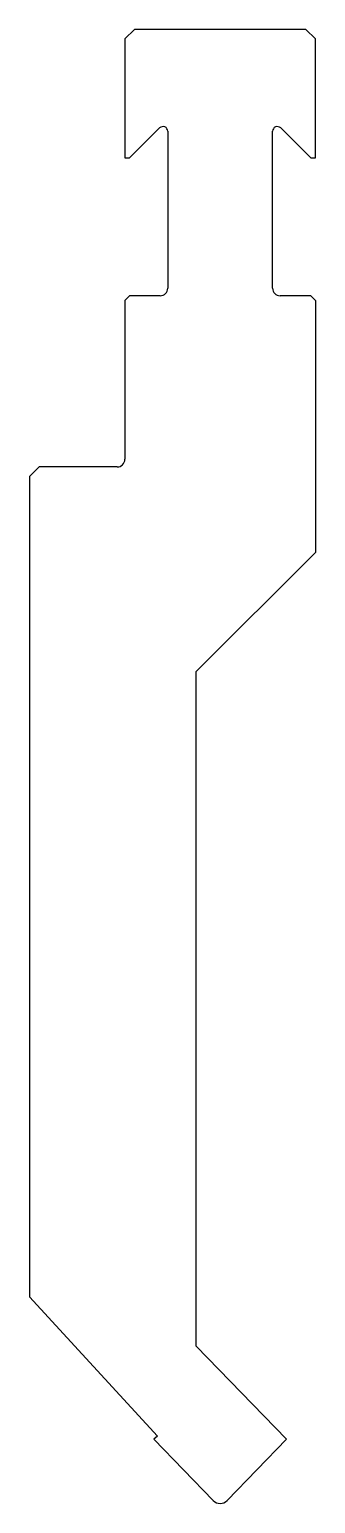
# Model space of a CAD drawing. Header units: millimetres. Extents: x -20 to 10, y 0 to 155.
import ezdxf

# ---------------------------------------------------------------- set-up
doc = ezdxf.new("R2010")
doc.units = ezdxf.units.MM
doc.layers.add('Default', color=7, linetype='CONTINUOUS')

msp = doc.modelspace()

# ---------------------------------------------------------------- linework, layer by layer
at = {"layer": 'Default'}
for p, q in [((-10, 154), (-9, 155)), ((9, 155), (-9, 155)), ((9, 155), (10, 154)), ((-10, 154), (-10, 141.5)), ((10, 141.5), (10, 154)), ((-9.5, 141.5), (-6.35, 144.65)), ((-5.5, 144.29), (-5.5, 127.8)), ((5.5, 127.8), (5.5, 144.29)), ((6.35, 144.65), (9.5, 141.5)), ((-10, 141.5), (-9.5, 141.5)), ((9.5, 141.5), (10, 141.5)), ((-10, 126.5), (-9.5, 127)), ((-10, 126.5), (-10, 109.8)), ((-6.3, 127), (-9.5, 127)), ((9.5, 127), (6.3, 127)), ((9.5, 127), (10, 126.5)), ((10, 126.5), (10, 100)), ((-20, 108), (-19, 109)), ((-10.8, 109), (-19, 109)), ((-20, 108), (-20, 21.74)), ((-2.5, 87.5), (10, 100)), ((-2.5, 16.54), (-2.5, 87.5)), ((-20, 21.74), (-6.58, 7.09)), ((6.95, 6.76), (-2.5, 16.54)), ((-6.58, 7.09), (-6.95, 6.76)), ((-6.95, 6.76), (-0.72, 0.31)), ((0.72, 0.31), (6.95, 6.76))]:
    msp.add_line(p, q, dxfattribs=at)
for centre, radius, start, end in [((-6, 144.29), 0.5, 0, 135), ((6, 144.29), 0.5, 45, 180), ((-6.3, 127.8), 0.8, 270, 0), ((6.3, 127.8), 0.8, 180, 270), ((-10.8, 109.8), 0.8, 270, 0), ((0, 1), 1, 224, 316)]:
    msp.add_arc(centre, radius, start, end, dxfattribs=at)

doc.saveas('drawing.dxf')
